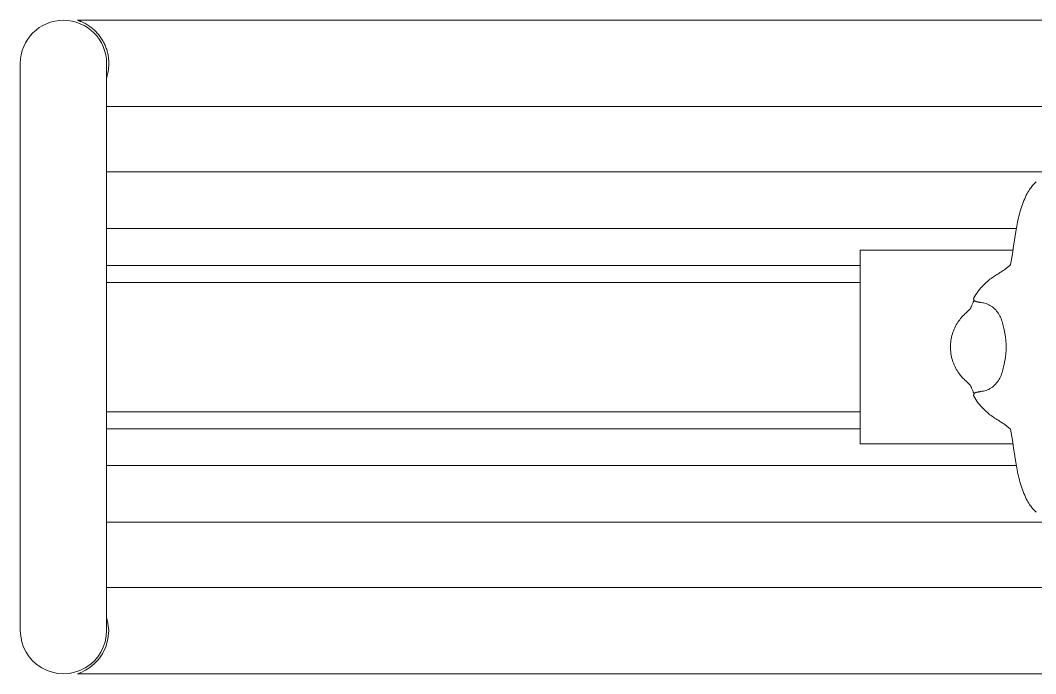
# Model space of a CAD drawing. Header units: centimetres. Extents: x 118932 to 154602, y -32682 to -23521.
# Drawn here: x 129555.4 to 129644.9, y -28448.9 to -28391.3 of the extents above; entities that cross this region are included whole.
import ezdxf

# ---------------------------------------------------------------- set-up
doc = ezdxf.new("R2010")
doc.units = ezdxf.units.CM
doc.header["$LTSCALE"] = 50
doc.header["$MEASUREMENT"] = 0
doc.layers.add('GEN_02_TF_Mobilya', color=7, linetype='Continuous', lineweight=5, true_color=0x745e3d)

# ---------------------------------------------------------------- blocks, each defined once
blk = doc.blocks.new('apor aletleri 8')
at = {"layer": 'GEN_02_TF_Mobilya'}
for p, q in [((-146.73, 14.901, -0.003), (-146.731, 14.902, -0.003)), ((-151.78, -38.897, -0.003), (-151.78, 11.102, -0.003)), ((-144.18, -38.897, -0.003), (-144.18, 11.102, -0.003)), ((-29.236, 7.3, -0.003), (-144.18, 7.302, -0.003)), ((-58.997, 1.551, -0.003), (-144.18, 1.552, -0.003)), ((-64.055, -3.449, -0.003), (-144.18, -3.448, -0.003)), ((-144.18, -6.711, -0.003), (-77.805, -6.712, -0.003)), ((-144.18, -8.211, -0.003), (-77.805, -8.212, -0.003)), ((-67.783, -18.221, -0.003), (-67.783, -18.227, -0.003)), ((-144.18, -19.61, -0.003), (-77.805, -19.611, -0.003)), ((-144.18, -21.11, -0.003), (-77.805, -21.11, -0.003)), ((-64.055, -24.349, -0.003), (-144.18, -24.348, -0.003)), ((-59.001, -29.349, -0.003), (-144.18, -29.348, -0.003))]:
    blk.add_line(p, q, dxfattribs=at)
at = {"layer": 'GEN_02_TF_Mobilya', "elevation": -0.003, "flags": 128}
for points in [[(-144.18, 9.854), (-144.171, 9.879), (-144.142, 9.974), (-144.116, 10.068), (-144.092, 10.163), (-144.07, 10.257), (-144.051, 10.351), (-144.034, 10.445), (-144.02, 10.539), (-144.007, 10.633), (-143.997, 10.727), (-143.99, 10.821), (-143.984, 10.915), (-143.981, 11.009), (-143.98, 11.103), (-143.981, 11.197), (-143.984, 11.29), (-143.99, 11.384), (-143.998, 11.478), (-144.008, 11.572), (-144.02, 11.666), (-144.035, 11.76), (-144.051, 11.854), (-144.071, 11.949), (-144.092, 12.043), (-144.116, 12.137), (-144.143, 12.232), (-144.172, 12.326), (-144.204, 12.42), (-144.238, 12.515), (-144.275, 12.609), (-144.315, 12.703), (-144.357, 12.798), (-144.403, 12.891), (-144.451, 12.985), (-144.502, 13.078), (-144.557, 13.171), (-144.615, 13.264), (-144.675, 13.355), (-144.739, 13.446), (-144.806, 13.537), (-144.877, 13.626), (-144.95, 13.713), (-145.027, 13.8), (-145.107, 13.885), (-145.19, 13.968), (-145.276, 14.049), (-145.365, 14.128), (-145.456, 14.205), (-145.549, 14.278), (-145.644, 14.349), (-145.74, 14.415), (-145.836, 14.479), (-145.93, 14.536), (-146.02, 14.588), (-146.104, 14.634), (-146.181, 14.674), (-146.251, 14.709), (-146.316, 14.739), (-146.374, 14.765), (-146.427, 14.788), (-146.474, 14.807), (-146.516, 14.824), (-146.554, 14.839), (-146.586, 14.851), (-146.615, 14.862), (-146.639, 14.87), (-146.66, 14.878), (-146.678, 14.884), (-146.705, 14.893), (-146.722, 14.899), (-146.731, 14.902), (15.017, 14.9)], [(-62.294, 0.654), (-62.377, 0.582), (-62.456, 0.507), (-62.532, 0.429), (-62.606, 0.346), (-62.677, 0.261), (-62.747, 0.17), (-62.816, 0.075), (-62.884, -0.027), (-62.953, -0.135), (-63.022, -0.252), (-63.093, -0.381), (-63.165, -0.52), (-63.237, -0.67), (-63.308, -0.827), (-63.376, -0.99), (-63.442, -1.156), (-63.505, -1.325), (-63.564, -1.497), (-63.621, -1.67), (-63.675, -1.845), (-63.725, -2.02), (-63.773, -2.195), (-63.818, -2.371), (-63.86, -2.546), (-63.899, -2.72), (-63.936, -2.893), (-63.97, -3.064), (-64.002, -3.234), (-64.031, -3.401), (-64.055, -3.547), (-64.169, -4.279), (-64.283, -5), (-64.393, -5.684), (-64.499, -6.342), (-64.546, -6.637), (-64.612, -6.702), (-64.655, -6.742), (-64.703, -6.785), (-64.754, -6.829), (-64.81, -6.875), (-64.87, -6.922), (-64.933, -6.969), (-65, -7.017), (-65.068, -7.066), (-65.138, -7.114), (-65.21, -7.162), (-65.284, -7.21), (-65.359, -7.259), (-65.436, -7.308), (-65.515, -7.359), (-65.597, -7.41), (-65.681, -7.464), (-65.768, -7.52), (-65.859, -7.579), (-65.952, -7.64), (-66.05, -7.706), (-66.152, -7.776), (-66.257, -7.852), (-66.367, -7.933), (-66.48, -8.02), (-66.595, -8.114), (-66.713, -8.215), (-66.831, -8.322), (-66.949, -8.436), (-67.065, -8.557), (-67.18, -8.685), (-67.292, -8.82), (-67.402, -8.962), (-67.507, -9.111), (-67.609, -9.267), (-67.706, -9.43), (-67.783, -9.57), (-67.784, -9.573), (-67.793, -9.592), (-67.8, -9.612), (-67.804, -9.633), (-67.806, -9.654), (-67.806, -9.675), (-67.805, -9.695), (-67.801, -9.715), (-67.795, -9.734), (-67.787, -9.752), (-67.779, -9.769), (-67.769, -9.785), (-67.758, -9.798), (-67.747, -9.81), (-67.737, -9.82), (-67.727, -9.829), (-67.717, -9.836), (-67.708, -9.842), (-67.699, -9.847), (-67.691, -9.852), (-67.684, -9.856), (-67.676, -9.86), (-67.669, -9.863), (-67.662, -9.866), (-67.655, -9.869), (-67.648, -9.871), (-67.641, -9.874), (-67.634, -9.877), (-67.627, -9.879), (-67.619, -9.881), (-67.612, -9.884), (-67.604, -9.886), (-67.596, -9.888), (-67.588, -9.891), (-67.579, -9.893), (-67.57, -9.896), (-67.56, -9.898), (-67.551, -9.901), (-67.54, -9.903), (-67.53, -9.906), (-67.519, -9.908), (-67.507, -9.911), (-67.483, -9.917), (-67.456, -9.922), (-67.442, -9.925), (-67.412, -9.932), (-67.38, -9.938), (-67.345, -9.945), (-67.308, -9.952), (-67.267, -9.96), (-67.224, -9.968), (-67.178, -9.976), (-67.129, -9.985), (-67.02, -10.004), (-66.933, -10.019), (-66.824, -10.041), (-66.708, -10.074), (-66.592, -10.116), (-66.478, -10.167), (-66.366, -10.227), (-66.256, -10.295), (-66.151, -10.37), (-66.05, -10.452), (-65.954, -10.541), (-65.863, -10.635), (-65.779, -10.734), (-65.7, -10.837), (-65.627, -10.944), (-65.56, -11.054), (-65.498, -11.167), (-65.442, -11.282), (-65.39, -11.4), (-65.343, -11.521), (-65.3, -11.644), (-65.26, -11.77), (-65.223, -11.897), (-65.19, -12.026), (-65.16, -12.157), (-65.135, -12.279), (-65.123, -12.342), (-65.107, -12.421), (-65.091, -12.504), (-65.073, -12.591), (-65.056, -12.683), (-65.039, -12.779), (-65.022, -12.879), (-65.006, -12.982), (-64.991, -13.089), (-64.978, -13.199), (-64.966, -13.312), (-64.956, -13.428), (-64.947, -13.547), (-64.942, -13.667), (-64.938, -13.79), (-64.937, -13.899), (-64.938, -14.007), (-64.942, -14.13), (-64.947, -14.251), (-64.956, -14.369), (-64.966, -14.485), (-64.978, -14.599), (-64.991, -14.709), (-65.006, -14.816), (-65.022, -14.919), (-65.039, -15.019), (-65.056, -15.114), (-65.074, -15.206), (-65.091, -15.294), (-65.107, -15.377), (-65.123, -15.455), (-65.135, -15.519), (-65.16, -15.64), (-65.19, -15.771), (-65.224, -15.9), (-65.26, -16.028), (-65.3, -16.153), (-65.343, -16.276), (-65.391, -16.397), (-65.442, -16.515), (-65.498, -16.631), (-65.56, -16.743), (-65.627, -16.853), (-65.7, -16.96), (-65.779, -17.064), (-65.864, -17.163), (-65.954, -17.257), (-66.05, -17.345), (-66.151, -17.428), (-66.256, -17.503), (-66.366, -17.571), (-66.478, -17.63), (-66.592, -17.682), (-66.708, -17.724), (-66.824, -17.756), (-66.934, -17.779), (-66.966, -17.784), (-67.048, -17.798), (-67.129, -17.813), (-67.178, -17.821), (-67.224, -17.83), (-67.267, -17.838), (-67.308, -17.845), (-67.345, -17.852), (-67.38, -17.859), (-67.412, -17.866), (-67.442, -17.872), (-67.47, -17.878), (-67.495, -17.884), (-67.519, -17.889), (-67.53, -17.892), (-67.54, -17.894), (-67.551, -17.897), (-67.56, -17.899), (-67.57, -17.902), (-67.579, -17.904), (-67.588, -17.907), (-67.596, -17.909), (-67.604, -17.911), (-67.612, -17.914), (-67.619, -17.916), (-67.627, -17.918), (-67.634, -17.921), (-67.641, -17.923), (-67.648, -17.926), (-67.655, -17.929), (-67.662, -17.931), (-67.669, -17.934), (-67.676, -17.938), (-67.684, -17.941), (-67.691, -17.945), (-67.699, -17.95), (-67.708, -17.955), (-67.717, -17.961), (-67.727, -17.969), (-67.737, -17.977), (-67.748, -17.987), (-67.758, -17.999), (-67.769, -18.013), (-67.779, -18.028), (-67.788, -18.045), (-67.795, -18.063), (-67.801, -18.083), (-67.805, -18.103), (-67.807, -18.124), (-67.806, -18.145), (-67.804, -18.166), (-67.799, -18.187), (-67.793, -18.207), (-67.783, -18.227), (-67.707, -18.367), (-67.609, -18.53), (-67.508, -18.686), (-67.402, -18.836), (-67.292, -18.978), (-67.18, -19.112), (-67.065, -19.24), (-66.949, -19.361), (-66.831, -19.475), (-66.713, -19.583), (-66.595, -19.683), (-66.48, -19.777), (-66.367, -19.865), (-66.257, -19.946), (-66.152, -20.021), (-66.05, -20.091), (-65.953, -20.157), (-65.859, -20.219), (-65.768, -20.278), (-65.681, -20.333), (-65.597, -20.387), (-65.516, -20.439), (-65.436, -20.489), (-65.359, -20.539), (-65.284, -20.587), (-65.211, -20.636), (-65.139, -20.684), (-65.068, -20.732), (-65, -20.78), (-64.934, -20.828), (-64.87, -20.876), (-64.81, -20.923), (-64.755, -20.968), (-64.703, -21.012), (-64.548, -21.151), (-64.499, -21.456), (-64.393, -22.113), (-64.284, -22.798), (-64.17, -23.518), (-64.055, -24.251), (-64.031, -24.396), (-64.002, -24.564), (-63.97, -24.733), (-63.936, -24.905), (-63.899, -25.078), (-63.86, -25.252), (-63.818, -25.427), (-63.773, -25.602), (-63.725, -25.778), (-63.675, -25.953), (-63.621, -26.127), (-63.565, -26.301), (-63.505, -26.472), (-63.443, -26.641), (-63.377, -26.808), (-63.308, -26.97), (-63.237, -27.128), (-63.165, -27.278), (-63.093, -27.417), (-63.022, -27.546), (-62.953, -27.663), (-62.884, -27.771), (-62.816, -27.873), (-62.747, -27.968), (-62.677, -28.058), (-62.606, -28.144), (-62.532, -28.226), (-62.456, -28.305), (-62.377, -28.38), (-62.295, -28.451)], [(-64.344, -5.374), (-77.805, -5.374), (-77.805, -13.799), (-77.805, -13.999), (-77.805, -22.423), (-64.344, -22.424)], [(-67.713, -9.839), (-67.714, -9.839), (-67.723, -9.84), (-67.733, -9.841), (-67.742, -9.842), (-67.75, -9.844), (-67.758, -9.845), (-67.765, -9.847), (-67.772, -9.849), (-67.779, -9.851), (-67.785, -9.853), (-67.792, -9.856), (-67.798, -9.86), (-67.805, -9.864), (-67.812, -9.871), (-67.818, -9.879), (-67.822, -9.885), (-67.832, -9.907), (-67.859, -9.97), (-67.885, -10.033), (-67.909, -10.097), (-67.933, -10.161), (-67.951, -10.211), (-67.962, -10.241), (-67.979, -10.285), (-67.998, -10.328), (-68.018, -10.371), (-68.04, -10.412), (-68.063, -10.451), (-68.087, -10.489), (-68.112, -10.526), (-68.138, -10.562), (-68.165, -10.595), (-68.192, -10.627), (-68.22, -10.657), (-68.248, -10.686), (-68.276, -10.712), (-68.304, -10.737), (-68.37, -10.793), (-68.437, -10.851), (-68.506, -10.913), (-68.577, -10.98), (-68.65, -11.052), (-68.725, -11.128), (-68.801, -11.21), (-68.878, -11.298), (-68.955, -11.391), (-69.033, -11.49), (-69.11, -11.595), (-69.186, -11.705), (-69.26, -11.822), (-69.332, -11.943), (-69.4, -12.069), (-69.464, -12.198), (-69.524, -12.33), (-69.579, -12.464), (-69.63, -12.601), (-69.675, -12.74), (-69.716, -12.881), (-69.751, -13.024), (-69.781, -13.169), (-69.806, -13.316), (-69.825, -13.464), (-69.838, -13.614), (-69.846, -13.765), (-69.849, -13.899), (-69.846, -14.033), (-69.838, -14.184), (-69.825, -14.333), (-69.806, -14.482), (-69.781, -14.628), (-69.751, -14.773), (-69.716, -14.916), (-69.675, -15.057), (-69.63, -15.196), (-69.579, -15.333), (-69.524, -15.468), (-69.464, -15.599), (-69.4, -15.728), (-69.332, -15.854), (-69.26, -15.975), (-69.186, -16.092), (-69.11, -16.203), (-69.033, -16.308), (-68.955, -16.407), (-68.878, -16.5), (-68.801, -16.587), (-68.725, -16.669), (-68.65, -16.746), (-68.577, -16.817), (-68.506, -16.884), (-68.437, -16.946), (-68.371, -17.004), (-68.304, -17.06), (-68.276, -17.085), (-68.248, -17.112), (-68.22, -17.14), (-68.192, -17.17), (-68.165, -17.202), (-68.138, -17.236), (-68.112, -17.271), (-68.087, -17.308), (-68.063, -17.346), (-68.04, -17.386), (-68.018, -17.427), (-67.998, -17.469), (-67.979, -17.512), (-67.962, -17.556), (-67.951, -17.586), (-67.933, -17.636), (-67.91, -17.701), (-67.885, -17.765), (-67.859, -17.828), (-67.832, -17.89), (-67.822, -17.912), (-67.82, -17.916), (-67.814, -17.925), (-67.807, -17.932), (-67.801, -17.937), (-67.794, -17.94), (-67.788, -17.943), (-67.782, -17.946), (-67.776, -17.948), (-67.77, -17.949), (-67.763, -17.951), (-67.757, -17.952), (-67.75, -17.954), (-67.742, -17.955), (-67.734, -17.956), (-67.726, -17.957), (-67.717, -17.958), (-67.713, -17.959)], [(-29.236, -35.099), (-52.632, -35.099), (-56.132, -35.098), (-144.18, -35.097)], [(-144.18, -37.754), (-144.094, -38.065), (-143.98, -38.897), (-144.068, -39.654), (-144.25, -40.34), (-144.541, -40.94), (-144.894, -41.441), (-145.269, -41.838), (-145.651, -42.149), (-146.025, -42.382), (-146.351, -42.55), (-146.581, -42.66), (-146.731, -42.697), (-57.249, -42.698)]]:
    blk.add_lwpolyline(points, dxfattribs=at)
at = {"layer": 'GEN_02_TF_Mobilya'}
for centre, start, end in [((-147.98, 11.102, -0.003), 359.99935, 179.99935), ((-147.98, -38.897, -0.003), 179.99935, 359.99935)]:
    blk.add_arc(centre, 3.8, start, end, dxfattribs=at)
blk = doc.blocks.new('c blok level -1 tefriş')
blk.add_blockref('apor aletleri 8', (120.55, 134.601))

msp = doc.modelspace()

# ---------------------------------------------------------------- block references
msp.add_blockref('c blok level -1 tefriş', (129586.651, -28540.795, 0.003))

doc.saveas('drawing.dxf')
